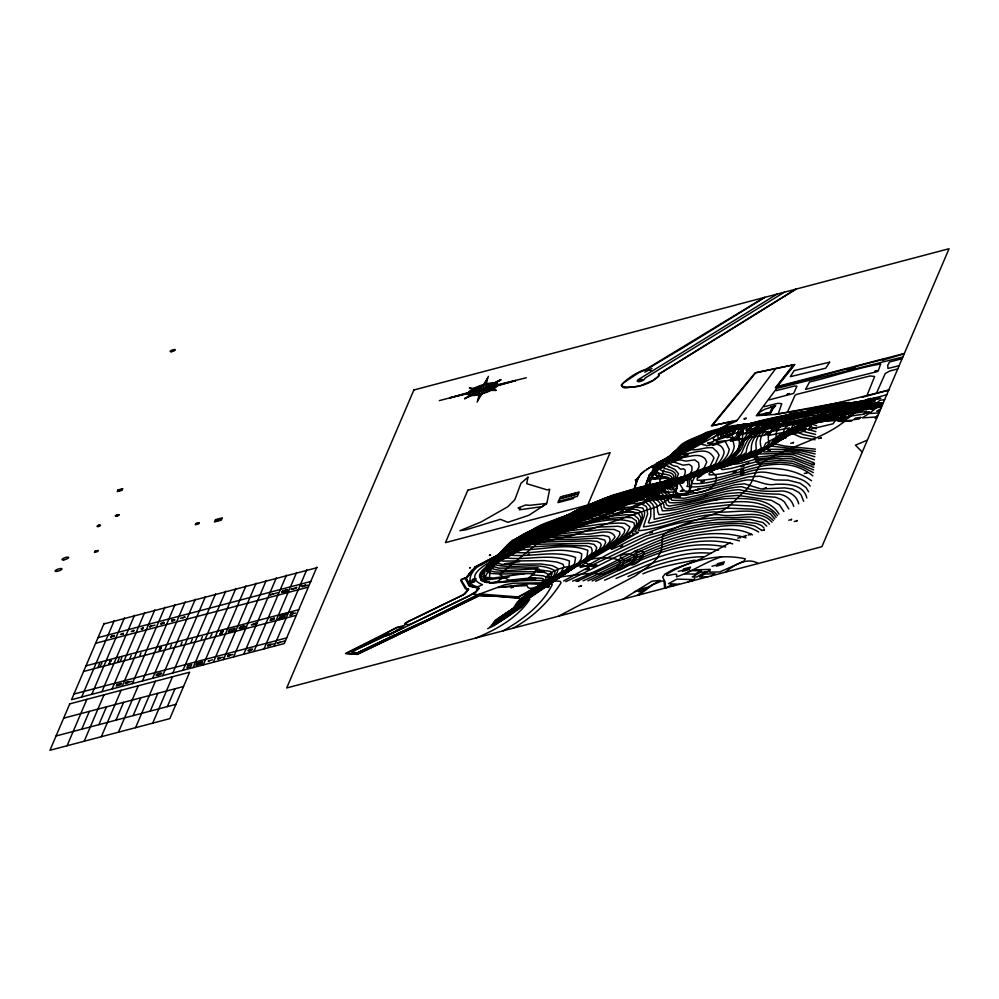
<?xml version="1.0" encoding="UTF-8"?>
<svg xmlns="http://www.w3.org/2000/svg" width="999" height="999" viewBox="0 0 999 999"><rect width="100%" height="100%" fill="white"/><g stroke="black" fill="none" stroke-linecap="round" stroke-linejoin="round"><path stroke-width="1.5" d="M489.91 568.181L489.535 578.696L485.489 578.608L483.054 577.197L484.765 573.001L484.627 570.941L487.787 567.919L491.421 566.957L491.92 565.746C525.599 541.146 567.195 531.406 605.506 516.408L606.568 514.797M664.585 588.211L664.06 581.381L661.987 580.894L652.834 584.765L639.123 594.929M273.177 593.93L270.142 594.855L277.847 592.732M586.65 515.621L589.135 514.935M624.625 496.54L627.135 495.816M635.127 480.032L637.612 479.345M515.559 580.519L490.834 582.867L482.679 581.118L481.006 578.746L481.855 573.501L485.214 569.23L492.02 565.309L498.314 560.164L519.942 548.488L537.15 540.846M667.082 486.488L660.926 484.877L661.113 483.279L659.602 481.53L663.91 469.842M142.52 628.945L141.059 628.883L143.007 627.822M674.924 494.655L670.966 497.764L648.026 500.974L648.95 499.675L646.79 499.138L649.912 497.365L654.432 496.103L658.341 496.491L660.801 485.352M631.206 494.792C635.564 489.448 634.964 481.718 639.148 476.348M637.337 479.195L633.366 491.67M636.388 481.968L636.538 479.433L641.333 473.913M805.157 421.353C801.985 426.511 812.724 419.056 810.426 423.401M658.341 496.491L673.039 494.792L673.888 491.945L677.197 487.612L676.311 486.188L676.223 481.256L688.773 477.759L690.047 486.963L688.548 492.632L681.892 494.555L671.715 495.529M639.198 496.928L638.011 497.102L645.129 488.936L646.478 488.598L639.048 497.415L644.805 495.991L650.324 492.195L652.747 492.457L662.499 486.9L665.584 488.349L663.91 490.671L654.432 496.103M182.705 617.719L185.14 617.02L180.344 618.344M280.107 642.232L277.085 643.119L284.79 640.996M778.396 413.374L781.767 403.696L777.959 403.296L764.21 406.68M483.691 573.376L484.065 573.314M479.12 588.786L479.358 588.473M656.493 469.955L655.856 470.167L656.455 469.855M867.032 395.417L874.649 376.473L870.154 375.949L796.515 394.405L794.967 395.442L787.624 411.788M660.439 476.623L656.218 477.809M660.564 477.035L660.913 476.173M660.651 477.197L661.151 475.936M121.054 490.422L121.603 489.16M95.604 551.411L97.24 550.986M104.146 623.289L71.541 699.687L284.265 643.543L316.87 567.132M81.668 697.015L114.273 620.616M98.089 666.932L99.638 663.286M100.312 666.345L101.873 662.699M67.07 745.754L86.876 699.35M91.796 694.342L124.4 617.944M108.779 664.385L110.514 660.339M81.743 729.195L89.336 711.388M101.923 691.67L134.528 615.259M117.632 661.875L119.193 658.229M84.203 741.233L104.008 694.829M120.28 661.176L121.841 657.529M133.504 631.256L133.916 630.294M112.063 688.998L144.655 612.587M98.864 724.675L106.468 706.867M130.032 658.254L131.244 655.419M142.432 629.17L143.107 627.584M122.19 686.313L154.795 609.914M101.324 736.713L121.129 690.309M149.8 627.235L150.499 625.574M150.287 626.748L150.662 625.886M150.824 626.173L154.957 625.137M139.81 655.669L141.021 652.846M196.141 524.388L196.528 523.488M115.996 720.154L123.589 702.347M132.318 683.641L164.922 607.242M118.456 732.192L138.262 685.789M142.445 680.968L175.05 604.57M159.553 650.461L160.951 647.177M133.117 715.634L140.722 697.826M219.58 519.38L220.617 518.856M152.572 678.296L185.177 601.898M135.577 727.672L155.382 681.268M170.28 647.627L171.491 644.792M162.712 675.624L195.305 599.225M150.25 711.113L157.842 693.306M180.944 644.805L182.155 641.982M172.839 672.951L205.444 596.553M152.71 723.151L172.515 676.748M191.084 642.132L192.283 639.31M167.37 706.593L174.975 688.786M182.967 670.279L215.572 593.868M201.211 639.46L202.422 636.638M193.094 667.607L225.699 591.196M196.154 665.084L196.94 663.236L202.485 661.775L201.686 663.623L196.154 665.084L202.485 661.775M211.975 633.965L210.302 637.025M203.234 664.934L235.826 588.523M212.462 659.765L208.379 661.151M221.84 633.915L223.139 630.844L221.204 631.356L219.905 634.427L221.84 633.915L220.242 633.653L222.452 632.417L220.866 632.142L223.152 630.856M213.361 662.25L245.966 585.851M223.489 659.577L256.094 583.179M240.459 628.009L241.321 627.784M233.616 656.905L266.221 580.506M243.744 654.233L276.348 577.834M253.883 651.56L286.476 575.162M270.304 620.279L270.791 619.118L274.25 618.206L273.763 619.368L270.304 620.279L274.25 618.206M264.011 648.888L296.616 572.477M291.333 589.285L296.553 587.587M296.703 587.25L296.266 588.274L291.408 589.41M274.138 646.216L306.743 569.805M477.097 402.122L488.386 376.336M472.852 582.355L474.275 578.995M527.06 539.31L528.496 535.951M531.967 535.127L530.681 535.651L531.568 535.064M562.524 498.164L563.374 496.178M565.496 497.377L566.346 495.392M568.468 496.59L569.318 494.605M538.886 569.892L539.198 569.18M571.44 495.816L572.29 493.831M540.434 571.84L540.734 571.116M574.413 495.029L575.262 493.044M573.988 497.252L573.438 498.538L557.979 502.622L560.389 496.965L579.183 492.007L577.322 496.378L558.528 501.336M544.193 571.615L544.505 570.904M587.724 515.659L588.086 514.822M578.546 581.068L578.846 580.357M581.143 586.263L581.443 585.539M625.699 496.565L626.061 495.729M636.201 480.069L636.563 479.233M656.543 467.994L657.979 464.635M636.937 550.911L637.237 550.199M652.16 532.604L652.459 531.893M707.205 495.354L707.504 494.642M716.857 499.75L717.17 499.038M735.576 472.09L735.876 471.366M743.531 466.558L743.843 465.834M744.055 465.247L744.355 464.535M743.144 469.468L743.456 468.756M743.318 470.879L743.631 470.167M743.418 472.452L743.718 471.728M743.156 474.138L743.456 473.426M748.501 463.424L748.8 462.712M754.819 451.248L755.119 450.537M769.754 450.774L770.054 450.049M740.284 537.774L740.596 537.062M785.601 438.136L785.901 437.425M745.666 536.126L745.978 535.414M766.008 488.224L766.308 487.5M750.611 534.715L750.911 533.99M793.206 442.969L793.506 442.257M764.085 530.207L764.385 529.495M820.941 438.249L821.253 437.537M806.792 473.151L807.092 472.44M814.123 464.335L814.422 463.611M791.295 519.88L791.595 519.168M796.79 521.153L797.102 520.442M876.548 393.019L885.226 373.551L889.709 371.029L897.764 368.918M504.183 557.33L504.82 556.83M479.345 595.267L479.932 593.98L518.344 596.927L532.892 588.985L517.669 597.614L479.345 595.267L433.316 618.119L400.062 633.616L397.814 633.478L428.908 619.293L479.932 593.98M737.075 450.724C740.371 445.454 739.809 439.11 737.187 433.716C739.198 424.288 751.735 423.651 759.178 421.004C788.386 414.235 818.256 407.642 848.451 410.427L861.675 410.452M738.199 449.225L742.269 438.961L742.732 435.277L741.87 432.767L743.98 429.033L747.115 426.598L756.106 423.052L772.04 419.043L805.656 412.175M161.938 623.276L163.824 622.664M163.836 622.789L162.013 623.413M481.218 573.963L483.041 573.339M483.079 573.488L481.293 574.088M502.947 557.317L504.77 556.705M535.327 541.458L594.143 519.955M582.305 524.313L584.128 523.688M584.128 523.888L582.38 524.438M619.88 507.992L630.744 502.559L606.293 514.922L582.817 523.876M644.717 488.598L646.54 487.987M650.749 473.164L655.781 469.83M646.578 488.124L644.817 488.736M742.881 432.217L736.925 434.028L737.15 434.965L742.969 433.354L743.256 431.493L741.133 431.468L744.705 424.063L724.525 431.118L658.903 467.07L650.099 474.438L645.017 488.499L641.683 493.518L636.962 497.877L623.501 506.068M500.024 552.909L498.513 557.317L500.149 560.089L502.897 561.113L544.405 560.601L556.918 562.012L563.161 564.348L563.786 566.92L561.176 572.002L553.296 579.07L542.607 583.491L535.651 591.52L523.501 601.635L495.042 620.416M208.316 661.063L209.091 660.651M694.767 578.421L692.507 580.819M649.625 474.475L643.468 490.971L636.5 497.889L628.858 502.872L598.638 518.031L542.482 538.486L512.737 552.01L500.899 558.416L484.89 569.093L481.493 573.538L481.356 579.944L490.721 582.642L535.901 578.746L533.091 577.684L508.753 580.169L499.575 574.512L538.111 543.031L571.615 535.776L657.617 506.443L675.511 494.68L678.358 480.344L676.073 481.118L655.419 474.837L656.643 468.369L649.4 474.612L644.392 488.636L641.083 493.643L633.216 500.074L617.182 509.328M675.736 489.273L676.348 488.249M675.811 489.66L676.997 487.687M726.885 460.402L716.283 466.745L698.226 473.089M730.007 458.216L723.838 462.849L710.014 469.38M487.787 567.919L486.276 570.904L490.447 569.343L490.122 568.131L491.421 566.957M469.168 573.975L465.771 578.583L470.042 586.051L477.922 587.337L470.392 585.901L465.946 578.533M466.133 578.483L475.399 566.982L494.717 556.718M690.734 477.934L705.856 471.166L721.865 466.471C733.403 461.613 747.826 459.153 756.255 449.3L755.881 443.294C757.866 429.732 772.239 424.238 783.678 420.179C806.056 413.761 830.069 408.091 853.183 413.973M468.993 574.013L472.04 570.029M549.487 584.702C574 564.872 603.583 552.01 630.319 535.452C625.149 534.727 642.519 524.712 638.261 518.693L634.203 515.147L626.161 514.735L605.906 516.495L565.696 522.802L558.216 522.002L562.287 518.181M775.586 368.806L736.738 420.929C709.577 433.341 683.965 449.612 657.18 463.111M777.047 440.834L783.678 433.104L795.379 426.873M832.642 406.905L855.494 403.047M745.554 439.061L740.634 445.766L737.162 453.209C725.649 465.497 707.504 470.267 691.695 474.912C647.477 486.963 602.047 496.903 561.263 518.631M793.081 365.172L775.374 387.774L777.522 387.262L756.318 415.721L775.399 414.423L810.489 408.603L840.221 402.397M868.793 399.2L867.369 399.325M172.777 619.667L174.675 619.755M745.778 438.761L751.66 432.13L751.223 430.869L755.269 427.16L762.936 423.751L794.23 415.247L811.525 411.688L823.85 410.227L840.596 410.077M536.101 588.636C540.109 580.282 553.97 582.629 554.982 571.828L554.482 570.441C537.587 561.151 516.196 569.505 495.966 564.934C489.46 558.204 502.659 551.398 507.067 548.176C531.106 533.928 557.929 525.437 584.103 516.121L667.12 487.599C672.09 485.402 674.999 479.745 675.861 474.787C673.925 469.842 668.069 470.117 663.935 468.032C660.651 462.787 666.071 457.629 670.654 455.669A4.495 1.186 -18.3 0 0 671.84 455.182L699.987 438.561L711.363 433.878M171.653 619.855L171.641 620.579L174.613 619.904M785.164 416.708L781.842 420.442L740.334 426.823C721.977 429.745 702.846 433.266 687.374 444.28L674.637 452.172C664.572 456.918 666.658 465.359 677.235 466.433L680.519 469.218L683.503 468.793L685.202 470.079C685.963 479.045 677.772 482.867 671.041 485.851L628.471 500.187C594.193 511.875 559.34 522.265 526.136 536.825C515.172 542.445 500.849 547.24 495.979 559.627L497.602 562.937L501.923 564.447L540.609 563.96L552.322 565.621L557.23 568.081L557.979 569.555C556.78 577.372 548.226 582.867 540.696 583.716C533.853 589.56 528.708 598.001 521.053 603.271M730.494 457.867L736.787 451.148M531.156 594.23L521.141 604.07L493.806 621.99M709.727 445.005L712.836 441.845L707.504 443.219L711.95 442.657M628.933 497.127C637.549 490.559 634.44 476.91 644.417 471.278M631.543 494.717L626.186 499.363M786.375 416.358L787.599 415.109L808.341 411.376L812.125 409.74L834.902 404.445C841.633 402.847 843.643 403.184 849.587 404.033M844.867 421.116C820.991 440.409 788.523 446.004 762.736 462.325C754.12 469.692 753.995 482.979 745.229 490.659C736.201 498.089 729.595 508.666 718.031 512.512C699.412 519.592 679.42 523.588 662.749 535.127L661.388 550.599L657.367 557.979L651.81 563.823L635.114 575.998L558.404 616.233M303.234 585.789L301.161 586.201L302.385 586.625L305.544 584.84L304.233 586.138M738.249 449.175C730.494 460.564 717.457 466.92 704.782 471.553M877.422 406.768L870.204 412.812M502.997 557.442L504.67 556.967M654.033 470.566L656.281 469.805M655.893 495.042L654.82 496.091L658.291 494.567L651.111 494.505L662.787 487.237M622.889 599.225L651.935 581.218L660.164 580.407L647.364 587.462L637.25 595.429M475.524 566.945L466.221 578.409L470.504 585.851L478.608 587.462L477.922 589.847L475.487 592.632L389.398 634.902L384.765 636.101M776.56 441.446L779.482 438.861M523.888 538.836L524.063 538.436M253.684 624.637L254.67 624.225L251.361 624.862L255.694 623.239M490.834 582.867L481.268 580.007M785.838 433.179L769.929 445.741L744.904 458.529L757.542 455.881L754.432 458.703L757.479 459.09L782.567 456.343L791.658 456.693L813.923 464.997M778.196 439.922C792.632 423.439 815.684 419.443 836.638 420.329M641.171 473.951L644.255 471.291M756.206 428.534L762.999 422.702L753.97 424.125L747.464 429.92L766.021 426.973L769.542 423.988L759.777 425.437M655.219 478.359L656.455 477.297M654.932 478.808L657.317 476.773M160.689 623.813L161.326 623.763M728.271 459.415C737.512 453.209 741.758 442.819 747.202 433.703L746.54 431.818L749.275 428.409L753.084 425.849L782.716 417.395L818.855 410.564L844.517 410.252M712.524 441.92L714.809 440.059L728.396 435.502M504.42 557.167L504.083 557.167M784.29 434.802L794.58 427.41M500.699 552.385C538.698 526.098 585.576 516.833 628.259 500.711L672.639 484.977L674.725 483.091L678.521 473.788L674.974 469.567L666.708 465.571L665.584 462.774L667.032 458.529L672.052 454.458L699.974 437.387L713.061 433.441M780.119 438.336L765.296 447.24M625.087 500.187L626.348 499.338M626.498 499.325L624.325 500.736M658.915 496.94L659.577 496.441M777.746 440.409C758.378 456.268 733.204 461.938 710.002 469.717C690.734 476.111 666.183 479.333 652.759 495.417L660.077 503.071L662.387 510.851C685.339 510.576 707.429 498.638 730.843 498.439C747.377 498.588 769.43 497.814 778.97 514.085M775.374 442.482C746.553 464.597 709.065 468.406 675.836 480.644M563.161 517.682L596.341 502.385L626.86 492.345M565.059 516.733C604.632 494.78 649.637 485.976 692.956 474.525M653.846 470.417L661.488 465.184L684.565 452.41M759.49 451.323L763.723 447.652L765.734 443.156L768.78 441.62C765.147 428.371 781.643 422.527 791.645 420.03C806.28 415.509 821.727 413.948 836.812 414.847L844.979 416.983L850.174 416.933M645.329 490.684L652.135 487.674L662.499 486.9M782.317 436.238C798.039 420.866 821.44 420.154 841.907 417.857M110.227 661.088L111.026 660.826M111.064 661.001L110.352 661.251M109.178 663.548L109.977 663.286M110.027 663.461L109.278 663.711M475.661 638.086C496.378 629.707 517.457 617.844 529.72 599.437L497.177 596.228L479.283 595.779L357.192 654.395L345.454 653.583L397.065 627.384L404.77 625.324L405.007 623.364L406.306 622.352L463.436 594.742L468.294 589.235L465.384 588.836L460.714 580.456L461.201 579.37L466.108 577.634L475.249 566.995L513.274 547.377M497.727 562.512L495.641 562.762M496.053 582.504L501.723 578.483M644.105 471.316L646.977 469.455M877.971 415.297L875.474 417.033L862.287 417.882L868.905 413.561L878.995 412.899M786.712 432.792L795.778 426.948M512.2 609.615L578.596 564.747L585.764 558.541L587.012 556.381L587.862 550.362C562.912 540.609 534.39 554.083 508.678 548.076L507.23 545.142L512.312 540.347L537.1 529.008L629.308 498.101L674.999 484.802M515.272 605.032L585.314 560.239L599.612 549.088L601.248 544.93L600.411 543.219L597.127 541.396L590.596 540.796L528.808 542.42L519.58 540.247L519.08 538.449L520.854 536.313L534.14 529.045L552.122 521.803L619.717 499.2L696.49 475.487L704.869 471.603M514.248 606.555L583.079 561.75L595.416 551.523L596.778 547.614L594.043 544.38L588.548 543.356L521.903 544.492L517.282 543.618L515.159 542.007L515.122 540.684L517.182 538.236L526.448 532.867L549.225 523.451L622.914 498.826L690.734 478.046L700.287 473.788M513.224 608.079L580.831 563.249L589.785 554.982C592.832 553.571 592.594 549.587 590.946 547.377L586.5 545.904L560.052 545.304L523.289 547.365L513.786 546.153L511.263 544.33L511.176 542.907C526.473 528.571 549.762 525.624 568.543 517.644L626.111 498.464L666.071 486.963L689.722 478.546M287.013 591.246L281.943 592.245L284.24 590.621L282.267 591.483L287.337 590.484M283.579 592.157L283.916 591.383M164.173 623.176L163.124 623.476M464.947 577.847L465.259 577.634M646.69 469.48L657.305 463.111M646.84 469.468L652.272 465.959M517.22 602.01L589.81 557.242L606.093 545.929L609.402 542.157L610.177 539.535L608.803 536.688L603.296 535.414L573.051 537.487L539.597 537.812L530.144 536.825L527.747 536.001L526.972 533.99C539.26 522.727 557.267 520.117 572.102 513.336M519.393 604.632L498.551 618.231M516.208 603.533L587.562 558.741L603.808 546.653L605.719 542.232L604.607 539.959L596.915 538.136L573.501 539.497L531.568 539.959L524.263 538.536L522.952 537.35L524.537 534.39L527.46 532.305L542.245 525.249L578.409 511.9L702.26 472.927L706.942 470.766M674.375 495.279L675.187 494.742M864.585 400.699L879.17 398.139M865.534 400.524C879.657 393.893 858.029 404.795 875.411 400.799M666.907 492.17L668.631 491.058M508.903 611.738L549.662 583.616L551.398 581.605L567.045 572.027L578.259 563.074L581.206 559.015L581.743 553.908L579.008 552.385L570.704 551.173C549.35 547.464 526.598 556.955 506.143 550.387L505.419 547.077C529.408 526.798 563.873 523.426 591.908 511.026L677.235 483.978L709.015 469.605L715.509 463.499L719.093 455.169L717.432 452.247L712.724 447.752C704.857 446.678 696.79 451.56 688.898 449.175L688.748 446.553L690.084 444.28L706.256 434.39L725.436 427.822L742.682 424.488M791.62 433.391C803.895 423.126 820.241 421.64 835.339 418.893M624.462 500.724L615.396 506.168M624.612 500.711L615.509 506.168M711.563 575.811L714.934 573.638L704.57 574.1L699.625 577.035L707.704 576.835M518.856 600.324L564.435 572.227C580.481 560.239 603.746 554.17 615.072 536.875C610.476 526.81 592.769 535.551 584.527 534.04C567.444 534.103 547.789 539.597 531.793 532.954L533.341 530.556L537.437 527.734L561.001 517.382M536.188 589.472C565.347 570.392 596.49 554.745 626.336 536.888C626.698 534.203 639.223 527.472 636.151 520.741L631.818 517.719L623.763 517.295L603.908 518.918L563.686 525.274L554.033 524.712L555.432 522.489L559.465 519.617M793.069 432.467L774.138 443.656M160.502 623.588L161.463 623.214M565.109 516.758L562.387 519.305L567.707 520.329L607.904 514.085L628.571 512.162L636.575 512.574L638.898 514.085L640.371 516.658C644.205 522.502 626.598 534.303 634.315 534.003L590.896 559.24L581.793 565.384L580.219 567.444L586.962 565.746L609.178 553.621L645.866 536.076L691.32 523.264L717.819 519.53L749.999 519.418L762.986 522.552L766.72 526.111M505.494 613.886L544.992 586.251L548.476 582.242L562.462 574.375L574.575 563.761L575.611 557.454C553.196 549.038 528.284 558.728 505.219 554.383L503.109 550.874L503.621 549.025L507.692 545.004L521.041 537.512L536.938 530.594L609.128 505.644L673.776 485.027M783.016 438.761L791.32 433.491M781.505 439.548C797.04 426.473 816.258 420.829 836.175 418.981M502.035 616.058C517.357 605.956 533.566 595.953 546.153 582.617L557.879 576.723L565.521 570.192L568.98 566.371L569.48 560.988C548.251 552.522 524.487 561.688 502.684 557.242L501.061 555.007L500.974 552.984L503.646 548.901L514.248 541.745L528.983 534.702L588.661 513.024L675.124 484.527L694.53 475.187L699.125 466.783L698.563 462.637L694.705 459.877L685.751 461.138L681.73 460.152C653.196 457.754 697.452 437.325 702.01 435.04C726.922 425.387 754.02 425.162 779.882 419.805C786.413 414.647 796.678 414.935 805.718 412.512L810.289 409.677C821.515 407.617 834.827 402.122 842.906 404.333C850.449 405.357 858.865 403.646 865.858 400.462M664.547 486.163C640.634 504.87 607.767 507.367 580.194 519.38L537.012 534.977L518.369 543.918L492.794 559.278L489.348 562.737L487.562 567.907C491.246 573.438 498.988 571.84 504.682 571.928L535.739 571.603L531.431 574.8L542.994 575.761L546.378 577.022L545.092 580.631L541.658 582.704C528.508 601.773 510.939 616.77 489.972 626.773M162.575 623.563L161.476 624.063M512.887 628.259C532.692 617.569 549.025 601.623 561.063 582.804L560.314 581.331C542.02 579.882 521.578 580.219 504.57 582.142L490.646 582.966L482.554 581.193L481.043 580.082C479.495 573.676 484.84 568.831 489.96 566.033M99.6 525.861L99.188 525.324M764.235 297.502L646.253 369.155C637 372.215 627.634 377.934 621.228 385.177L622.951 387.412L625.511 387.962L639.909 385.914M764.972 297.315L684.914 346.603L646.415 369.518L639.148 372.44L623.738 382.692A17.62 4.645 -18.3 0 0 622.065 385.626L622.34 386.326C634.765 389.173 650.524 384.553 659.265 375.387L658.853 374.288L796.215 289.061M795.529 289.248L658.478 374.25L658.678 376.298L652.909 380.544L641.021 385.402M503.121 630.831C522.702 619.667 542.107 605.094 552.26 584.64L550.187 583.329L539.622 582.867L513.536 583.204L504.532 584.84L477.922 594.68L428.084 619.467L358.129 652.347M777.11 294.106L637.462 380.107C635.564 383.454 644.842 380.944 645.067 378.109L784.365 292.195M776.073 441.558L755.594 452.41L706.355 469.33C691.458 474.562 672.939 477.847 662.362 490.134L671.902 500.199C695.716 502.634 718.144 487.762 741.745 486.7C754.52 491.321 767.806 491.833 781.293 490.996C789.21 490.984 796.952 495.829 798.701 503.858M475.099 567.02L513.486 547.265M593.531 555.232C602.547 548.701 614.547 544.567 619.954 534.228L619.605 531.83L614.185 529.445L604.57 529.358L561.813 533.716L544.068 533.891L538.111 532.667L536.75 530.869L539.76 527.597L544.68 524.775L564.098 516.258M700.037 473.214L702.896 470.329L706.33 463.149L706.705 461.975L705.244 458.916C696.89 450.274 684.278 461.213 674.587 455.706L674.712 451.548L678.596 447.814L691.87 439.635L708.154 432.392L728.333 427.222L760.601 422.877L781.355 418.993L782.454 417.732L832.666 406.855M492.557 623.576L521.241 604.857L540.671 583.416L546.091 581.793L549.974 578.396L551.985 574.113L551.798 572.552L550.237 571.391L536.013 569.38L538.174 567.782L498.701 568.156L493.593 566.558L491.77 563.761C494.006 553.846 505.806 550.561 513.224 545.354C535.202 533.216 559.203 525.474 582.804 517.207L627.822 502.31L663.336 489.385L667.644 486.6L672.14 481.081L673.813 476.323C671.803 468.731 654.682 475.474 661.276 462.949C676.935 450.387 696.178 440.684 714.809 433.042M794.392 431.78C805.956 423.139 820.703 421.266 834.515 418.781M797.489 429.77L760.464 451.061L757.329 454.095L791.72 453.022L798.076 453.896L814.397 459.777M521.053 598.488L563.286 572.477L610.089 545.192L619.842 538.249L624.138 533.029L624.875 529.62L622.252 527.21L617.956 526.261L599.025 527.072L561.775 531.73L546.316 531.93L542.095 530.581L542.057 529.183C546.278 521.565 559.902 520.254 567.195 515.147M523.389 596.615L563.623 571.915L591.108 556.855M808.616 420.292L797.539 427.26L794.892 430.819L803.096 434.565L815.309 437.15M525.774 594.73L563.948 571.353L595.117 554.545C606.418 546.028 625.074 541.358 629.845 526.873L624.887 523.401L618.418 523.051L600.461 524.2L561.725 529.732L548.551 529.97L546.066 528.508C546.728 524.925 551.011 523.364 554.02 521.703L570.292 514.023M491.296 625.162L514.922 610.451L523.239 604.045L541.158 583.054C556.431 577.285 547.152 569.942 533.728 572.09C549.812 563.548 493.456 576.86 489.66 565.834C491.92 554.969 505.244 551.81 513.174 546.066C534.702 533.99 558.254 526.286 581.493 518.294L627.609 503.109L659.552 491.171C665.034 488.424 669.342 483.366 671.765 477.847L671.365 476.61C666.021 471.54 650.736 477.634 659.565 463.411C671.965 454.358 687.2 449.538 700.024 440.896C706.156 438.361 710.589 432.904 717.594 432.38M471.228 395.579L464.635 398.663L470.079 395.479M471.353 394.73L477.01 391.421M488.474 387.038L494.13 383.728M495.417 382.967L500.861 379.782L494.268 382.879M528.209 592.832L564.285 570.779L616.246 542.395L631.455 531.043L634.615 526.248L634.028 522.777C608.216 512.462 576.348 531.58 549.862 527.422L550.049 526.423C568.718 512.125 591.67 503.309 613.861 495.591A256.281 67.632 -18.3 0 1 641.208 487.487L693.593 474.325M811.887 418.606L806.181 421.94L801.985 426.211L802.434 427.222L807.267 429.245L815.908 431.655M813.523 417.769C811.7 419.68 804.694 421.228 805.906 424.962L816.233 428.833M883.203 403.034L880.918 404.345L874.4 405.032L876.023 403.758L883.353 402.684M535.414 541.595L536.938 541.208M666.57 587.687L671.753 584.69M817.207 416.121L811.313 419.143L809.09 421.603L811.45 423.926L816.683 425.749M565.834 581.643C616.57 557.929 666.508 525.886 724.275 523.913A116.121 30.644 -18.3 0 1 744.967 523.951L754.67 525.949L761.35 530.032M284.877 591.133L285.976 590.509L285.327 590.334M284.553 591.895L285.652 591.271L285.002 591.096M782.766 438.923C755.456 456.143 724 464.41 693.518 473.913C680.694 478.983 664.71 482.28 655.731 493.394L656.193 494.43C657.23 498.039 664.81 501.523 664.085 507.43L666.545 508.716L671.166 508.416L724.625 496.491L737.824 495.392L771.603 500.362L779.507 504.994L783.878 511.538M286.401 590.734L286.913 589.922M286.076 591.495L286.588 590.684M880.693 408.916L876.647 411.213L879.707 411.213M672.402 586.151L674.999 584.69M623.314 506.256L619.992 508.141M657.067 463.099L693.019 443.918M759.477 451.336C739.272 463.449 715.971 468.456 693.493 474.513M767.382 446.328C785.938 436.388 801.523 418.506 824.749 420.554L842.569 418.331M771.553 444.518L782.692 438.074L795.229 429.208L803.358 425L835.926 419.031M687.986 582.042L692.469 579.595L676.972 579.095L668.481 583.653L679.42 584.303M111.401 636.201L110.639 637.037L114.51 635.514L111.401 636.201L113.824 636.4M674.175 481.093L665.147 486.101L660.102 491.77L667.357 499.163L669.293 502.609C692.732 504.532 715.571 490.946 739.01 489.635C751.785 492.632 764.685 494.03 777.821 494.105C785.139 494.405 791.72 499.338 793.743 506.431M792.17 428.334L786.338 431.78L769.929 446.715L753.933 456.193L725.249 466.533L683.628 477.997M664.048 466.658L662.225 466.62M666.083 465.771L656.53 470.804L655.207 472.589L658.391 473.226L659.328 475.162L654.42 479.358L650.074 478.134L650.461 485.626L654.37 486.501L664.472 485.689M779.245 440.809C761.238 452.884 738.486 455.856 721.003 468.444L722.027 469.655L731.206 468.406L758.703 461.126L757.155 462.549L780.781 460.252L793.206 461.363L813.586 469.88M160.19 647.951L161.301 647.377M159.753 649L160.864 648.413M159.266 650.124L160.377 649.55M815.159 416.933L821.952 413.374M110.989 637.15L114.311 635.464M644.792 372.152L651.997 368.381M695.217 442.782L732.804 421.378L711.338 425.936L755.169 372.789L794.804 364.485L777.222 386.488L904.345 353.471M787.112 394.63L789.272 393.494M744.03 419.155L746.191 418.019M634.602 492.982L636.763 491.845M615.634 506.181L596.703 515.134M874.849 371.591L877.01 370.454M396.84 630.481L399.001 629.345M824.849 406.943L827.01 405.819M511.113 587.887L513.274 586.763M549.05 574.425L551.211 573.289M620.454 546.615L622.614 545.491M547.052 587.337L549.213 586.213M464.635 398.663L470.629 395.542M472.028 394.817L493.469 383.641M494.867 382.904L500.861 379.782M730.344 542.569L699.737 559.403L674.175 568.968L664.934 574.1L662.662 577.16L665.072 581.768L665.696 587.924M674.862 461.526L680.906 458.391L678.771 458.191L672.727 461.326L674.862 461.526L665.209 464.922L653.134 472.427L652.21 474.138L653.433 475L648.651 485.014L653.059 487.275L655.481 487.3M116.483 515.272L115.747 515.984L117.208 515.871M118.032 515.559L118.706 514.922L117.42 514.935M99.363 525.986L100.512 525.162L98.501 525.499M98.014 526.423C96.129 525.374 96.641 527.385 99.775 525.973M712.724 468.369C721.678 463.623 732.991 457.392 734.24 446.291C733.403 442.707 732.567 434.652 726.997 437.749C722.127 432.592 734.864 427.859 740.134 425.986A7.268 1.923 -18.3 0 1 741.758 425.636L747.327 424.15M520.104 548.451L500.824 558.591L491.283 565.584M699.725 474.013L703.296 472.215M592.12 580.981L604.595 574.85C643.768 556.605 688.136 532.754 732.754 543.868M595.666 581.306C635.501 562.437 679.869 537.187 725.686 546.977M710.701 469.155C718.868 465.159 727.597 458.991 729.258 449.413L724.962 440.734L716.807 441.783L716.233 440.559C704.645 439.248 731.218 426.673 735.239 426.598A14.548 3.834 -18.3 0 1 738.473 425.886L745.479 424.288M604.557 580.207L608.553 578.483C642.444 562.687 680.057 543.943 718.556 550.124M666.882 484.74L671.915 482.242M403.958 627.384L351.973 651.623M708.678 469.93C716.058 466.683 722.502 460.389 724.175 452.285C722.215 442.844 714.023 442.969 706.618 445.816L705.569 445.067C688.124 444.105 725.324 426.86 730.331 427.21A21.816 5.757 -18.3 0 1 735.202 426.148L744.08 424.388M799.937 428.571L814.447 422.34L832.879 418.519M692.732 569.979L710.189 569.355L709.677 572.14L719.804 571.94L743.78 561.313L745.304 558.828C718.706 552.934 690.521 560.352 667.357 573.813C663.249 577.784 674.712 573.201 676.698 574.4L676.46 576.848C691.907 571.79 705.818 561.663 721.628 556.805M304.608 585.764L302.884 586.138M563.573 580.981L592.619 564.885L647.652 538.561L682.404 527.971L708.141 522.964L740.584 521.378L756.855 523.476L761.688 525.636L764.048 528.071M587.912 580.844C634.49 559.74 686.213 526.673 739.472 540.834M808.628 410.701L809.49 410.377C823.014 407.58 833.753 403.072 844.567 404.995C862.212 404.308 862.05 398.301 874.437 401.024M808.041 411.326L834.714 405.244L843.231 405.157L856.98 403.047L863.248 400.562L861.712 401.898L873.476 401.248M717.594 432.067L727.047 429.495L782.005 420.916L785.614 416.333C791.52 411.613 801.385 412.525 807.891 411.788L833.528 406.069L871.578 401.598M671.053 480.394L692.057 474.962M642.407 503.583L644.33 502.672M648.039 500.998L624 512.225L597.564 520.092L532.267 543.893L500.224 560.963L493.419 565.846L493.281 567.27L488.012 571.628L485.052 577.272L493.181 578.059L524.463 573.713M770.729 445.192C751.073 456.443 726.985 459.378 709.028 473.501L709.253 474.887C726.373 474.75 742.806 467.744 759.29 463.761L758.516 464.46L779.894 462.212L792.195 463.361L802.796 467.195L813.298 472.602M583.129 580.844C633.241 559.04 689.073 520.879 746.041 537.849M485.851 386.813L492.707 383.604M472.789 394.855L479.632 391.645M163.099 622.439L163.811 622.202M611.151 512.412L599 517.857M217.57 519.655C213.961 521.59 221.766 520.179 219.83 519.08M818.094 415.921L822.652 413.786M255.382 623.488L256.93 623.388M674.063 484.802L687.936 477.822L691.92 470.417L691.882 466.358L689.098 464.335L683.141 465.184L671.465 461.201L669.805 458.641L670.317 456.093L673.426 452.472L688.398 442.957L701.785 435.601L721.49 429.657L781.68 419.955L784.764 416.246L792.619 414.822M577.959 580.956L627.547 557.679C648.713 546.278 671.266 537.487 694.979 533.054C713.736 530.407 734.877 525.399 752.447 534.902M648.95 499.675L634.577 505.432L626.735 510.052L623.413 507.729L617.357 509.378M711.001 468.881L731.118 458.529L734.939 454.757L744.018 440.209L755.906 429.932C786.113 412.512 823.676 408.279 858.153 410.514M572.539 581.131C614.348 565.034 651.61 537.137 696.603 529.845C716.62 527.322 740.321 520.392 758.628 532.005M116.583 515.234C112.462 516.695 118.993 515.921 117.358 515.996M117.845 515.646L119.243 514.685L116.621 515.034M97.665 525.661L98.401 525.524M532.817 542.632L536.613 540.921M663.548 487.549L665.983 486.463M513.086 547.34L534.74 537.924L580.469 521.453L582.966 524M607.367 510.489L588.536 518.431M616.008 578.446L650.312 563.773C669.705 557.454 690.446 550.911 710.963 553.371M573.214 512.949L588.336 506.231L615.421 496.865L714.922 468.244L739.272 457.53L746.141 452.572C747.801 434.215 766.233 425.412 781.917 420.454C805.531 411.838 830.956 408.991 855.856 411.788M767.332 446.665L708.566 469.88L694.48 477.085L692.082 482.155L692.307 483.541C709.44 484.927 726.66 476.61 743.306 473.364C765.421 465.097 792.494 467.008 811.563 480.769M704.632 471.503L709.253 468.156L714.01 458.054C705.856 443.057 689.098 457.517 676.735 453.583C676.036 441.67 697.414 438.124 705.506 432.754C718.731 428.421 732.467 425.162 746.39 424.213M763.935 448.114C736.6 461.501 704.245 465.571 679.245 483.104L682.704 488.773L682.255 490.047L685.501 491.196L690.109 491.183L712.499 486.326L748.701 476.773L759.877 476.236L774.899 479.945L788.099 480.169L800.037 483.229L805.993 487.487L808.603 491.808M526.585 541.308L557.954 529.27M526.723 541.358L534.74 537.937M676.173 484.253L698.651 473.826M97.79 525.611L99.288 525.137M573.051 512.999C609.053 497.165 647.714 488.686 685.027 476.635M762.249 448.838L704.52 469.405C693.706 474.55 680.419 476.71 671.927 485.789L671.89 486.663C675.411 493.606 681.93 496.665 689.922 494.318C708.528 490.646 726.373 483.941 744.967 480.232C755.581 478.271 764.922 486.663 775.599 484.253C786.95 483.941 803.571 484.028 806.83 498.014M627.959 576.548C651.56 565.896 677.31 557.092 703.134 556.705M572.877 513.049L614.373 498.389L692.694 474.55M720.853 431.093L729.332 428.858L783.491 420.042L786.375 416.383M823.476 413.923L817.569 415.784M805.381 425.711C783.016 438.861 760.314 451.523 736.138 461.038C724.013 469.255 757.654 458.454 758.116 458.504L755.793 460.626L776.398 458.603L789.934 458.641L794.217 459.365L813.785 467.345M118.369 491.133L120.829 489.672L118.906 489.872M99.288 526.198L97.914 526.61M196.653 524.25L198.426 523.201L197.04 523.351M808.391 410.939L788.061 415.472C779.445 426.073 755.444 420.691 742.881 426.386C733.928 428.883 724.887 429.046 715.609 432.667M862.711 401.71L853.258 403.209L848.426 402.972L848.988 402.447L844.18 403.134L805.606 412.025M778.071 421.928C766.882 426.511 753.533 432.667 751.423 445.941L751.198 450.936C738.848 462.35 720.841 465.971 705.257 471.153M867.382 440.122L855.444 445.167L862.262 452.122M741.433 461.026L751.685 456.818L762.387 450.999L771.041 445.079L779.195 435.614L791.358 429.508C790.621 424.587 797.714 424.125 800.973 423.201C816.046 420.841 831.056 418.544 846.528 419.305M642.844 573.863C659.452 566.595 677.622 563.548 694.992 560.102M794.979 426.973L803.833 423.913M539.91 540.946L542.22 540.072M797.739 426.073L802.172 424.388M572.702 513.111L595.529 504.957L700.361 472.465M534.677 537.899L549.3 532.405M487.699 628.621L494.03 625.661L521.515 607.242L542.157 582.342L543.656 579.245L541.97 578.359L529.133 577.509L534.527 573.513L500.074 574L490.796 573.451L487.562 572.002L485.452 569.979L487.125 564.71L490.821 561.001L501.261 554.095L537.1 535.476L591.083 515.734L627.185 504.707L655.756 492.732L665.371 485.027L667.981 480.094L666.982 478.846L664.422 478.259L656.343 479.058L652.896 477.909L651.835 476.261L652.559 470.429L654.595 466.658L661.438 462.062L671.003 458.091L703.596 441.308L712.724 434.365L738.498 426.323L739.984 428.022L742.457 427.784L748.151 424.762L767.744 421.391L854.794 402.397L880.831 398.364M539.66 539.647L544.368 537.874M591.47 522.327L594.855 521.066M816.27 416.258L824.425 413.748M733.503 459.902L758.678 450.437L773.626 443.606L804.12 425.099L838.985 418.556M588.636 518.506L557.892 529.183M653.371 467.507L653.246 467.544M798.126 425.874L807.292 423.027M727.022 462.375L689.934 476.61L691.932 483.041L689.597 492.544L693.443 491.77L693.781 493.056C703.908 492.495 717.27 488.836 716.196 476.011L711.238 471.353L706.817 469.905C703.833 474.263 685.364 475.212 687.574 481.955L687.949 484.877L686.9 486.401C709.74 489.71 733.166 475.462 756.043 472.789C766.083 470.204 775.674 475.649 785.576 475.312C794.105 477.272 804.67 478.571 810.152 486.113M580.769 521.49C546.465 532.966 512.375 546.016 481.393 564.922C472.04 567.794 462.924 585.127 477.984 586.725L482.505 584.69C455.856 573.975 505.282 555.119 512.599 549.937A177.847 46.928 -18.3 0 1 523.351 544.867L542.669 536.663L581.593 522.689M582.417 523.888L543.943 537.687L525.711 545.442A172.852 45.604 -18.3 0 0 515.284 550.362C508.978 554.607 461.488 573.688 487.075 582.667M689.248 475.974L627.534 493.793L612.874 499.975L606.168 504.108L646.965 499.512L644.667 501.061L649.662 505.969L650.786 508.778L650.724 516.408L648.401 522.577L649.3 523.189L701.385 510.864L725.674 508.066L751.348 509.09L762.687 510.514L770.404 513.798L774.749 518.968M675.674 480.819L733.091 464.223M566.358 526.398L578.833 522.065M566.945 515.097L708.029 470.379M703.696 471.466C719.268 464.547 740.159 460.327 744.168 440.971C757.18 427.485 775.961 421.815 793.381 416.458A59.278 15.647 -18.3 0 1 814.21 411.338L832.729 409.727L860.813 410.414M469.68 581.868L469.555 581.905M676.311 486.188L667.295 489.223L666.957 486.388M669.48 488.623L670.479 488.286M798.501 425.674L803.283 424.076M886.75 394.705C842.332 407.305 796.852 415.547 751.373 423.301L747.739 426.885L745.928 430.094L746.603 430.906L768.905 428.146L856.805 409.602L882.179 405.419M704.22 471.366C716.957 467.033 730.269 462.362 741.083 454.195C745.104 445.754 747.714 435.539 757.467 431.468C787.299 414.086 822.876 407.792 857.03 411.076M666.495 486.263L674.675 483.753M636.538 479.433L637.162 479.245M717.394 432.342L736.201 426.96L737.387 428.321L741.87 427.709L746.428 425.299L787.949 417.432L788.973 416.196L849.824 402.909L863.748 401.074M720.466 431.468C729.957 427.06 738.086 429.133 747.264 425.474C758.928 420.741 779.595 423.976 788.523 415.834L844.842 403.421C856.106 402.959 866.757 399.675 878.358 397.989M719.58 431.893C711.638 432.567 706.98 439.185 700.037 442.07C686.588 451.286 670.242 455.644 657.08 465.034C647.477 480.719 663.348 473.776 669.68 478.346L666.783 484.478L658.791 491.358L657.854 493.419L664.922 500.462L666.695 505.019L669.08 506.106L686.151 503.371L727.16 493.568L740.147 492.619L759.977 495.916L775.811 497.315L781.368 499.562L784.365 501.873L788.798 508.991M256.693 623.451L255.494 623.763L256.768 623.401M783.453 420.092C806.293 412.662 830.756 408.803 854.595 412.699M449.775 397.877L515.721 380.569L484.915 389.41L477.884 400.287L479.82 390.759L449.775 397.877L480.569 389.036L487.612 378.159L485.676 387.699L526.311 377.772M660.926 484.877L676.223 481.256M713.86 433.166L716.495 432.505M718.293 432.18L711.3 433.841M633.366 490.422L692.332 474.712M862.199 402.023L851.111 403.821M643.456 487.5C625.262 493.431 602.884 497.752 588.361 509.802C606.605 509.74 624.163 502.572 642.519 503.284C639.822 504.732 646.74 505.044 646.84 507.754L647.627 513.898L643.393 526.873C667.007 524.263 689.785 513.049 713.998 511.863C733.154 513.786 759.415 505.069 773.376 520.591M174.538 620.067L172.015 621.353M683.353 478.071L638.448 491.92L624.213 498.801L651.398 495.741L647.976 498.064L648.189 500.212L652.472 504.183L653.883 506.88L654.195 519.23L702.272 508.091L728.945 504.77L753.308 506.193L764.26 508.141L771.827 511.913L776.148 517.345M888.698 390.159L862.349 397.227M888.748 390.035L837.349 402.972L775.174 414.435M690.784 475.674C715.921 468.643 742.532 463.611 764.697 449.026C772.04 444.667 774.512 434.977 783.828 433.541C782.354 423.701 796.54 422.789 803.046 420.941C817.994 419.056 832.642 418.344 847.764 418.469M439.335 400.636L449.925 397.839M904.232 353.746L882.704 360.227L883.054 359.328L855.644 366.558L855.319 367.457L847.264 369.568L847.689 368.606L820.266 375.936L819.904 376.873L810.938 379.195L811.263 378.259L776.011 387.387L794.455 364.66L755.594 372.877L712.287 425.574L737.237 420.267M796.54 431.456L798.676 430.894M794.954 432.192L798.526 431.243M796.228 432.167L798.376 431.605M668.044 466.82L669.23 466.508M783.079 438.486L785.751 437.787M559.552 498.951L578.334 493.993M752.297 451.598L754.969 450.899M104.321 623.838L317.058 567.694M790.684 443.319L793.356 442.607M767.22 451.123L769.904 450.412M818.418 438.598L821.091 437.887M698.801 475.974L700.948 475.399M745.978 463.773L748.651 463.061M697.227 476.698L700.786 475.761M698.501 476.685L700.636 476.123M741.533 465.596L744.205 464.885M681.655 482.455L683.803 481.893M741.008 466.908L743.693 466.196M680.082 483.191L683.653 482.242M681.355 483.166L683.491 482.604M98.014 637.649L310.739 581.493M740.621 469.817L743.306 469.105M132.193 630.956L133.804 630.531M284.24 590.621L287.662 589.722M121.666 633.778L123.514 633.291M282.267 591.483L287.5 590.097M733.041 472.44L735.726 471.728M120.454 634.415L123.364 633.653M131.181 631.655L133.604 631.018M302.385 586.625L308.017 585.139M121.354 634.502L123.202 634.015M281.943 592.245L287.175 590.871M702.285 481.156L704.432 480.594M700.711 481.893L704.27 480.944M740.796 471.228L743.481 470.529M701.985 481.868L704.12 481.306M740.896 472.802L743.568 472.09M95.604 643.294L308.341 587.137M740.634 474.488L743.306 473.776M681.73 490.409L683.878 489.847M680.157 491.146L683.728 490.209M681.43 491.133L683.566 490.559M526.948 533.578L528.146 533.266M697.789 489.173L699.937 488.611M696.216 489.91L699.787 488.961M697.489 489.885L699.625 489.323M811.6 464.672L814.272 463.973M704.682 495.704L707.354 494.992M489.498 555.456L490.684 555.144M804.27 473.501L806.942 472.802M85.976 665.846L298.713 609.702M714.335 500.099L717.02 499.4M763.486 488.573L766.158 487.862M292.582 613.798L295.529 613.011M83.566 671.49L296.303 615.334M528.196 554.395L529.383 554.083M649.637 532.954L652.31 532.242M536.363 570.242L539.048 569.542M73.938 694.043L286.676 637.899M537.912 572.19L540.584 571.478M541.67 571.965L544.355 571.253M227.784 655.831L232.842 654.482M128.234 682.305L131.656 681.405M218.019 658.541L223.089 657.205M270.579 644.73L274.001 643.831M634.415 551.261L637.087 550.561M587 568.856L589.148 568.294M585.426 569.592L588.985 568.656M586.7 569.58L588.836 569.005M641.071 556.293L643.219 555.731M639.497 557.03L643.056 556.093M628.134 560.501L630.269 559.939M640.771 557.017L642.906 556.443M626.548 561.238L630.119 560.289M627.822 561.213L629.969 560.651M788.773 520.229L791.445 519.517M794.267 521.503L796.952 520.791M761.55 530.556L764.235 529.845M748.089 535.064L750.761 534.353M743.144 536.475L745.816 535.764M737.761 538.124L740.434 537.412M576.023 581.418L578.696 580.719M63.649 718.169L183.529 686.525M578.608 586.6L581.293 585.901M683.428 568.968L690.571 567.082M678.171 571.416L690.059 568.281M56.056 735.976L175.936 704.332M682.417 571.353L689.547 569.467M717.294 563.761L724.425 561.875M712.025 566.208L723.925 563.074M716.283 566.146L723.413 564.26M639.672 589.335L646.803 587.449M634.402 591.783L646.291 588.636M638.648 591.72L645.791 589.835M899.137 365.684L887.961 368.444L887.724 365.334L889.51 362.013L902.134 358.678M646.253 486.788L670.229 480.494M778.071 388.074L902.846 357.005M769.292 399.85L793.631 393.456L796.915 386.151L794.617 386.001L776.211 390.634M748.538 424.076C786.325 414.747 824.949 405.944 864.123 408.816M483.479 576.423L485.427 575.923M671.016 489.985L675.674 488.848M694.23 474.138L640.084 487.487L605.132 498.089L579.695 508.853L566.57 516.595L567.956 516.758C581.868 523.963 667.707 486.738 634.865 531.73L638.311 532.554C636.076 533.528 593.269 558.316 619.967 545.679C652.734 527.634 690.759 517.27 728.159 517.494C740.896 518.968 759.927 512.362 769.38 524.15M806.043 425.512L815.908 422.152L833.69 418.668M806.131 423.464L817.756 421.216L843.243 418.818M742.969 433.354L806.33 422.152L846.116 413.299C831.792 422.689 836.862 421.765 851.81 420.979M636.138 480.906L636.825 480.756M826.673 412.562C814.023 416.533 799.175 422.477 791.345 433.116L800.998 437.225L815.059 439.772M825.536 413.186C815.696 415.796 804.707 420.492 798.438 428.509L805.182 431.905L815.596 434.428M881.568 406.855L850.249 412.362C835.776 420.779 839.859 421.341 852.609 420.142M688.536 493.019L673.039 494.78M748.813 424.051C787.412 416.458 826.036 404.77 865.771 406.993M806.343 422.39L811.513 421.316M618.518 512.887L617.394 513.111L623.089 510.589L622.764 509.39L618.993 509.165M785.152 416.683L786.263 415.409L807.929 411.401M807.192 423.101L839.934 418.244M686.937 494.592L659.615 498.026M807.904 422.877L816.945 421.278L833.278 420.392M804.482 423.788L820.654 420.966L845.316 420.117M659.602 498.002L646.79 499.138M830.044 414.922C810.027 419.692 791.308 430.844 774.525 442.257L775.311 443.968L785.014 446.103L815.421 449.163M831.717 417.095L819.655 419.518L806.58 424.762L769.018 445.641L761.475 451.098L764.26 451.948L790.034 451.286L799.937 452.422L814.822 456.73M749.075 424.013L834.515 406.918L867.469 405.082M795.079 414.036L820.404 410.302L836.862 410.102M830.606 415.646L820.579 417.894L806.53 424.238L774.887 441.433L770.079 445.904L815.346 451.423M832.304 417.807C802.234 421.203 778.858 443.081 752.871 456.306L756.892 457.267L783.453 454.383L793.393 454.745L813.96 462.849M831.168 416.371L820.117 418.706L804.882 425.324L771.952 443.531L765.783 448.501L767.944 449.288L786.45 449.413L801.785 450.949L815.147 453.921M865.821 400.05L871.39 399.975L879.994 398.251M840.933 418.094C819.642 420.666 796.94 422.752 780.993 438.798C745.554 462.612 698.026 462.112 664.61 488.486L664.56 489.572L667.145 492.357L674.5 497.802L684.352 498.239L701.748 494.443L734.752 484.777L744.467 483.766L761.126 488.998L784.764 487.899L792.682 489.098L798.9 492.482L801.136 495.054L803.671 501.298M749.35 423.988L838.698 405.881L869.105 403.284M836.126 419.081L838.011 418.793M651.773 478.446L655.544 477.872M588.623 521.853L594.917 520.904L629.07 510.477L636.6 513.461M837.012 419.068C819.118 421.491 799.849 423.489 786.088 436.6A55.42 14.623 -18.3 0 1 769.018 445.954C745.716 458.079 717.844 461.963 697.04 478.558L697.339 480.294C735.551 480.307 777.472 447.402 812.799 475.824M882.517 404.645C837.924 410.876 794.68 424.425 750.074 430.507L748.613 429.732M504.607 563.761L519.58 561.588M883.378 402.622L875.836 403.696L879.919 400.324L884.639 399.65M876.96 417.657L874.837 417.932L877.547 416.283M680.394 496.615L660.664 498.701M671.703 495.516L649.912 497.365M834.577 420.379L843.918 419.28M839.497 420.292L844.605 419.73M746.815 424.25C784.764 419.143 822.402 409.153 859.502 401.573L858.478 402.472L872.514 401.448M509.015 577.097L487.587 579.795L481.006 578.746M498.801 578.359L505.969 577.659M499.712 578.409L504.62 577.934M501.348 578.521L502.097 578.446M866.158 402.06L870.666 401.673M868.793 399.213L877.222 397.577L875.124 399.275L876.897 399.375M666.133 492.307L667.407 492.22M663.199 492.594L673.888 491.945M848.975 417.669C832.891 417.832 816.77 415.522 800.761 419.605C791.82 421.89 773.75 424.563 776.31 437.587L770.217 440.646L767.057 445.941L762.1 450.162L745.391 458.891L725.286 466.058L692.145 475.099L671.091 482.092L642.382 493.319L655.844 491.958L651.273 495.067L650.474 497.814L656.98 504.982L657.779 511.9L659.003 514.61C674.55 514.635 695.304 505.307 712.487 503.571C733.503 502.047 763.099 496.491 777.547 515.721M862.524 410.514L852.384 410.601M743.568 424.375L747.976 424.125M859.939 410.414L839.347 410.152M859.053 410.452L841.945 410.089M475.774 388.049L481.231 388.024M484.265 390.434L489.722 390.409M490.959 390.397L496.203 390.384L492.507 389.598M851.448 415.996C829.62 406.605 805.631 415.122 783.915 420.279C771.94 423.651 756.043 432.854 761.313 447.677L756.88 452.472L732.392 463.411L694.854 473.938L638.96 487.475L612.462 495.254L581.268 507.842L572.702 512.45L570.379 515.209C594.692 515.671 618.718 503.758 642.969 508.129L644.592 512.574L644.293 515.971L638.236 530.756C665.309 528.596 691.158 513.711 719.13 514.66C736.063 518.706 759.265 507.704 772.015 522.202M160.439 647.577L161.276 647.639M160.215 647.689L161.051 647.764M160.002 648.613L160.839 648.676M159.778 648.726L160.614 648.801M159.515 649.75L160.352 649.812M159.291 649.862L160.127 649.937M875.112 370.954L876.735 371.091M645.691 370.042L651.098 370.479M787.387 393.993L789.01 394.13M825.124 406.318L826.747 406.443M744.292 418.519L745.916 418.656M634.877 492.345L636.5 492.482M620.716 545.991L622.34 546.116M549.325 573.788L550.948 573.926M547.327 586.713L548.951 586.838M511.388 587.262L513.011 587.387M270.791 619.118L273.763 619.368M397.103 629.845L398.726 629.982M196.94 663.236L201.686 663.623M473.738 388.461L469.28 388.074L472.989 388.861M474.787 388.549L490.709 389.91M491.745 389.997L496.203 390.384M472.964 594.243L477.922 594.68M396.94 633.703L399.45 633.99L393.019 637.175L390.372 636.85M642.02 502.847L643.231 503.096M487.799 388.586L491.633 389.41M473.851 389.048L477.697 389.872M538.324 540.209L540.784 539.223M665.721 486.176L666.808 486.488M758.241 563.486C747.14 556.68 733.428 565.309 725.436 572.152M592.395 520.979L593.056 521.603M468.419 582.904L470.217 585.976M669.992 488.486L670.304 489.26M675.923 481.955L675.973 484.777M675.611 482.392L675.649 484.527M675.299 482.817L675.324 484.29M674.987 483.254L674.999 484.053M486.451 383.841A15.847 4.183 -18.3 0 1 497.827 384.815M497.377 385.839A15.847 4.183 -18.3 0 1 482.067 393.818M479.033 394.617A15.847 4.183 -18.3 0 1 467.657 393.643M468.106 392.619A15.847 4.183 -18.3 0 1 483.416 384.64M486.338 384.39A14.011 3.696 -18.3 0 1 496.091 385.227M495.604 386.351A14.011 3.696 -18.3 0 1 482.48 393.181M479.145 394.056A14.011 3.696 -18.3 0 1 469.393 393.231M469.892 392.108A14.011 3.696 -18.3 0 1 483.017 385.264M727.959 434.702L727.909 435.552L718.868 438.386L718.056 437.687L717.881 435.589L721.965 433.141L722.24 434.078L720.491 434.627L720.866 436.863L727.959 434.702M254.77 624.437L255.594 623.863L254.782 624.375M649.625 475.462L649.437 478.121L647.077 481.668L649.362 481.306L652.834 475.062L652.31 474.463L649.625 475.462M634.552 556.78C635.689 563.786 605.469 578.409 622.976 564.91L624.175 559.727C612.824 555.519 629.944 551.81 633.853 555.506L634.552 556.78M405.507 623.801L407.642 624.937L411.251 623.863L469.093 595.941L476.148 591.396L477.422 587.924L469.243 586.213L465.247 578.633L462.874 578.683L461.413 580.382L466.545 588.661L468.756 589.173L465.022 593.968L408.791 621.39L405.507 623.801M669.08 482.967L668.93 484.74L662.562 485.364L669.08 482.967M243.644 626.336C238.511 628.383 240.085 628.059 243.731 626.41M643.781 553.708C642.657 558.379 638.673 562.25 634.452 564.348C626.023 567.407 637.774 558.741 636.887 555.282L635.639 553.234L640.946 550.886L643.331 551.81L643.781 553.708M527.959 477.21L526.735 483.678L547.39 489.947L549.687 489.185L546.828 503.521L528.933 515.272L507.917 522.302L500.387 519.305L466.233 529.732L459.94 530.694L481.256 521.878L507.817 506.73L514.785 499.812L520.941 483.316L527.959 477.21M645.903 485.989L645.566 487.712L648.176 486.875L648.613 485.177L645.903 485.989M806.106 428.821L804.532 431.206L789.397 434.765L791.358 431.543L806.106 428.821M279.895 618.493C284.415 619.442 284.116 615.197 279.932 618.418M281.156 615.521C285.677 616.483 285.452 612.212 281.194 615.459M384.428 634.253L389.81 634.153L403.421 627.409L396.89 627.572L384.428 634.253M620.229 562.699C616.945 569.767 608.304 573.114 601.023 574.063C584.84 571.366 559.415 579.07 545.941 577.185C557.754 565.322 575.312 565.184 590.746 566.208C592.719 567.082 595.654 566.683 597.065 565.147C560.726 562.312 613.823 552.497 620.192 561.763L620.229 562.699M734.452 430.444L733.091 434.115L728.421 435.489L728.271 434.577L733.691 432.904L721.216 436.738L720.766 434.602L734.452 430.444M880.619 364.048L878.233 371.004L876.76 371.74L805.569 389.348L809.54 381.968C832.966 376.586 857.816 367.644 880.619 364.048M733.041 437.649L729.894 439.872L718.269 443.319L716.096 440.422L731.805 434.94L733.041 437.649M741.72 426.336L741.221 427.622L734.427 430.294L722.752 433.866L722.065 432.704L741.37 424.887L741.72 426.336M777.771 424.35L780.044 423.901L777.771 424.35M117.957 489.972L117.27 491.57L122.078 490.309L122.765 488.698L117.957 489.972M94.917 551.298L94.455 552.397L97.74 551.535L98.214 550.424L94.917 551.298M69.755 703.87L49.95 750.274L169.83 718.631L189.635 672.227L69.755 703.87M116.92 684.502L116.271 686.013L120.804 684.814L121.441 683.304L116.92 684.502M125.899 682.329L125.337 683.653L127.947 682.966L128.521 681.643L125.899 682.329M195.829 523.563L195.342 524.712L198.776 523.801L199.263 522.652L195.829 523.563M215.484 519.642L214.51 521.94L221.378 520.129L222.352 517.832L215.484 519.642M187.8 665.621L186.913 667.694L190.809 666.67L191.696 664.597L187.8 665.621M229.333 629.82L228.509 631.73L234.228 630.219L235.04 628.309L229.333 629.82M218.269 657.979L217.782 659.103L219.805 658.566L220.292 657.442L218.269 657.979M228.022 655.257L227.547 656.393L229.57 655.856L230.045 654.732L228.022 655.257M268.256 644.755L267.682 646.078L270.304 645.391L270.866 644.068L268.256 644.755M290.771 613.336L289.885 615.409L292.145 614.822L293.032 612.749L290.771 613.336M413.861 389.985L286.713 687.949L821.902 546.69L949.05 248.726L413.861 389.985M467.819 490.197L445.454 542.619L587.749 505.057L610.114 452.634L467.819 490.197M469.692 567.819L470.404 567.632L469.692 567.819M468.931 581.643L468.681 582.217L470.654 581.181L468.931 581.643M472.552 579.445L471.116 582.804L474.575 581.893L475.999 578.533L472.552 579.445M489.585 555.257L490.297 555.069L489.585 555.257M523.139 538.598L522.902 539.185L524.862 538.149L523.139 538.598M526.773 536.413L525.337 539.772L528.783 538.861L530.219 535.501L526.773 536.413M652.622 467.282L652.384 467.857L654.345 466.833L652.622 467.282M656.256 465.097L654.82 468.456L658.266 467.544L659.702 464.185L656.256 465.097M735.002 429.62L734.34 431.081L735.214 430.894L733.516 433.778L739.809 432.005L741.932 427.609L735.002 429.62M829.595 362.2L825.698 368.219L790.321 376.648L794.13 370.617L829.595 362.2M618.843 508.716L610.364 513.061L620.604 508.291L618.843 508.716M546.241 503.496L542.282 506.605L519.343 509.815L520.267 508.503L518.106 507.967L525.749 504.945L529.657 505.319L546.241 503.496M775.574 405.669L772.677 409.066L771.69 409.303L774 406.393L764.822 409.24L760.464 411.688L757.617 415.109L771.053 412.175L772.477 410.015L770.803 410.377L773.863 406.456L770.541 407.142L775.574 405.669M788.111 416.908L787.761 417.445L797.951 415.122L788.111 416.908M837.811 416.658L833.129 423.776L808.266 429.695L813.311 422.452L837.811 416.658M771.216 412.162L770.129 413.723L763.798 415.06L764.909 413.574L771.216 412.162M782.816 432.53L782.442 433.067L785.676 432.342L789.397 427.884L772.027 431.431L767.844 434.79L769.779 434.34L768.993 435.414L782.816 432.53M716.545 443.106L715.409 444.617L712.262 445.354L713.611 443.743L716.545 443.106M843.818 407.292L840.733 411.438L804.52 419.205L807.929 415.022L843.818 407.292M875.224 407.942L873.988 409.578L872.552 409.852L873.65 408.778L870.666 409.328L875.224 407.942M794.13 417.557L787.262 419.305L794.13 417.557M866.982 402.098L863.436 406.568L841.558 411.213L845.154 406.78L866.982 402.098M804.782 414.16L803.533 415.721L796.927 417.033L798.451 415.447L805.419 413.686L798.226 415.06L797.552 415.734L804.782 414.16M866.121 404.52L864.697 406.281L874.025 404.345L875.561 402.585L866.121 404.52M807.267 415.259L803.97 419.318L783.079 423.663L786.525 419.605L807.267 415.259M774.113 421.853L770.853 425.786L782.279 423.414L785.676 419.518L774.113 421.853M808.79 414.31L805.194 415.659L808.79 414.31M772.377 423.588L769.867 426.61L766.633 427.21L769.917 424.1L772.377 423.588M797.577 415.534L796.191 417.12L786.151 419.093L787.774 417.482L797.577 415.534M806.892 413.499L805.818 414.71L810.451 413.773L811.65 412.525L806.892 413.499M773.501 422.402L772.489 423.526L769.442 424.113L770.579 422.927L773.501 422.402M771.852 421.778L770.928 422.752L774.949 421.178L771.852 421.778M739.822 438.274L738.298 439.772L746.89 437.937L752.834 432.53L741.433 434.265L735.951 438.986L739.822 438.274M809.04 424.026L806.106 427.072L794.38 429.27L797.165 426.411L809.04 424.026M800.499 424.5L798.313 425.499L800.499 424.5M776.722 428.571L772.327 430.169L776.722 428.571M739.36 438.474L738.011 439.797L730.356 441.083L731.955 439.697L739.36 438.474M372.452 640.334L346.178 653.334L357.742 654.095L392.744 637.374L390.159 637.087L357.442 652.934L351.186 651.86L384.615 635.764L389.26 634.477L383.279 635.077L372.452 640.334M871.428 399.188L869.292 401.211L865.958 401.773L868.318 399.75L871.428 399.188M737.487 434.94L732.579 439.46L735.826 438.973L741.183 434.265L737.487 434.94M758.116 428.259L756.767 429.508L750.124 430.494L751.423 429.345L758.116 428.259M860.738 417.407L859.053 418.943L853.745 419.667L855.494 418.131L860.738 417.407M866.508 411.463L863.236 414.273L850.861 416.021L854.345 413.174L866.508 411.463M639.872 379.558L638.836 380.432L642.444 379.533L639.872 379.558M765.971 421.303L763.011 423.801L769.23 422.789L772.165 420.317L765.971 421.303M768.556 431.531L763.86 435.414L747.552 437.737L752.497 433.741L768.556 431.531M767.407 432.679L764.647 434.952L767.994 434.478L770.828 432.267L767.407 432.679M855.231 412.3L850.786 415.959L848.863 416.271L853.658 412.525L855.231 412.3M865.434 412.612L863.885 413.886L869.53 412.013L865.434 412.612M709.165 571.103L707.08 572.415L704.907 572.052L709.165 571.103M705.094 572.277L703.696 573.139L706.443 572.19L705.094 572.277M705.194 572.115L696.765 577.01L692.245 576.947L700.611 572.165L705.194 572.115M701.011 570.741L695.167 574.063L684.939 573.95L690.846 570.654L701.011 570.741M685.814 454.707L679.894 457.817L682.217 457.942L688.136 454.832L685.814 454.707M540.159 585.189C536.9 586.488 527.959 591.358 527.097 585.514L498.051 587.437L529.47 583.816L545.029 584.502L548.513 587.437L545.054 586.962L543.406 585.252L540.159 585.189M394.28 635.139L391.096 636.7L393.119 636.937L396.303 635.376L394.28 635.139M281.668 616.333A3.521 0.924 -18.3 0 0 286.501 613.91A3.521 0.924 -18.3 0 0 281.293 614.76A3.521 0.924 -18.3 0 0 281.668 616.333M280.407 619.293A3.521 0.924 -18.3 0 0 285.239 616.883A3.521 0.924 -18.3 0 0 280.02 617.719A3.521 0.924 -18.3 0 0 280.407 619.293M56.993 571.353A3.659 0.962 -18.3 0 0 61.988 568.843A3.659 0.962 -18.3 0 0 56.543 569.742A3.659 0.962 -18.3 0 0 56.993 571.353M63.836 559.852A3.521 0.924 -18.3 0 0 68.644 557.442A3.521 0.924 -18.3 0 0 63.424 558.304A3.521 0.924 -18.3 0 0 63.836 559.852M240.759 628.483A3.184 0.837 -18.3 0 0 245.105 626.298A3.184 0.837 -18.3 0 0 240.384 627.085A3.184 0.837 -18.3 0 0 240.759 628.483M171.566 351.673A2.722 0.724 -18.3 0 0 175.287 349.8A2.722 0.724 -18.3 0 0 171.229 350.462A2.722 0.724 -18.3 0 0 171.566 351.673M157.692 675.224A2.91 0.762 -18.3 0 0 161.663 673.226A2.91 0.762 -18.3 0 0 157.343 673.938A2.91 0.762 -18.3 0 0 157.692 675.224M249.238 650.898A2.423 0.637 -18.3 0 0 252.547 649.238A2.423 0.637 -18.3 0 0 248.951 649.837A2.423 0.637 -18.3 0 0 249.238 650.898"/></g></svg>
